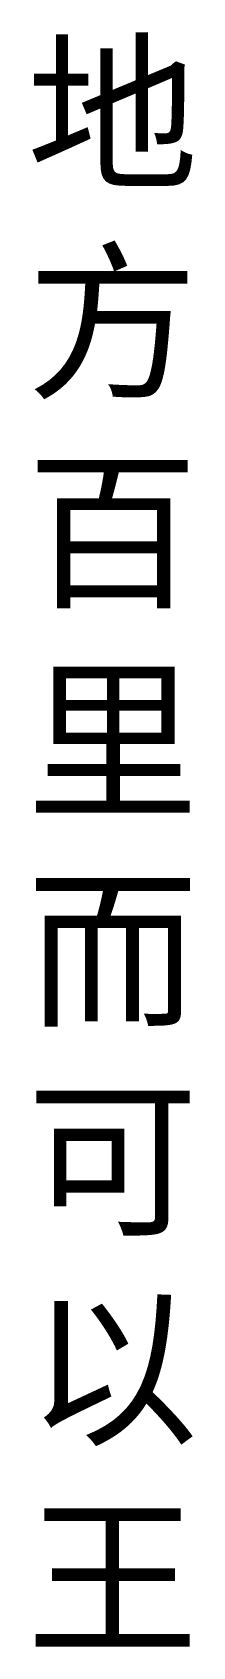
# Model space of a CAD drawing. Header units: inches. Extents: x 0.1 to 2.3, y 2.2 to 24.2.
import ezdxf

# ---------------------------------------------------------------- set-up
doc = ezdxf.new("R2010")
doc.units = ezdxf.units.IN
doc.header["$MEASUREMENT"] = 0
doc.layers.get('0').update_dxf_attribs({"lineweight": 25})
doc.styles.add('textstyle3', font='verdana.ttf')

msp = doc.modelspace()

# ---------------------------------------------------------------- texts
at = {"insert": (0, 24), "char_height": 2, "attachment_point": 1, "style": 'textstyle3'}
msp.add_mtext('\\fHanWangGuIn|b0|i0|c0|p0;\\c5060918;\\H1.71429;地\\P方\\P百\\P里\\P而\\P可\\P以\\P王', dxfattribs=at)

doc.saveas('drawing.dxf')
